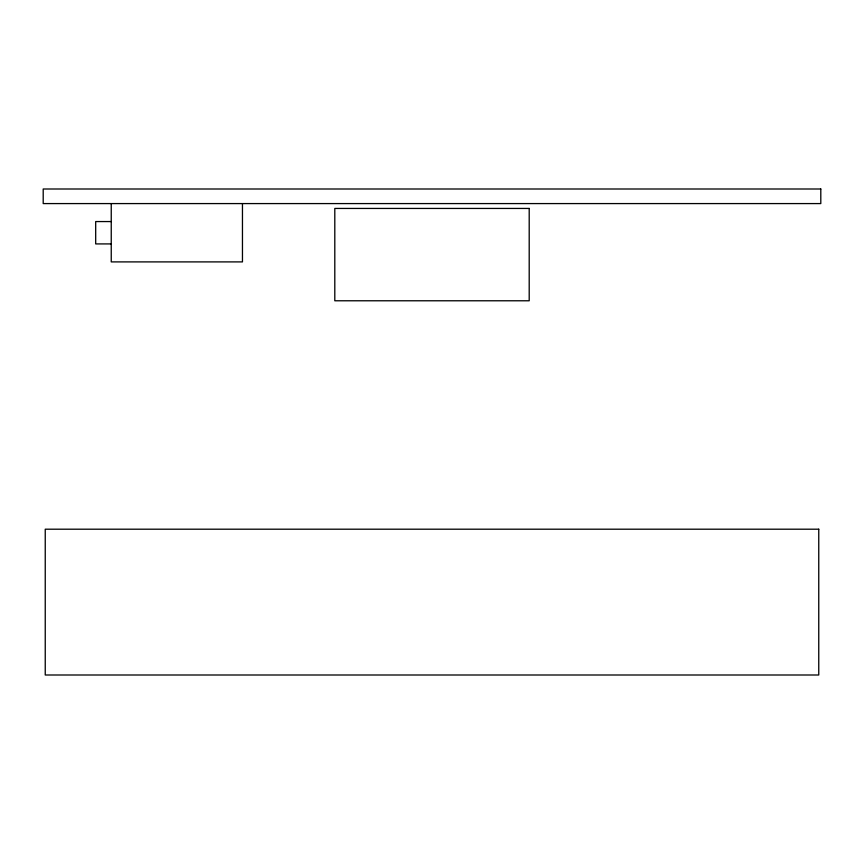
<?xml version="1.0" encoding="UTF-8"?>
<svg xmlns="http://www.w3.org/2000/svg" width="864" height="864" viewBox="0 0 864 864"><rect width="100%" height="100%" fill="white"/><g stroke="black" fill="none" stroke-linecap="round" stroke-linejoin="round"><path stroke-width="1.3" d="M111.24 221.562L95.688 221.562L95.688 243.918L111.24 243.918M242.46 203.58L242.46 261.9L111.24 261.9L111.24 203.58M820.8 189L43.2 189L43.2 203.58L820.8 203.58L820.8 189M529.2 208.44L334.8 208.44L334.8 300.78L529.2 300.78L529.2 208.44M818.759 529.2L45.241 529.2L45.241 675L818.759 675L818.759 529.2"/></g></svg>
